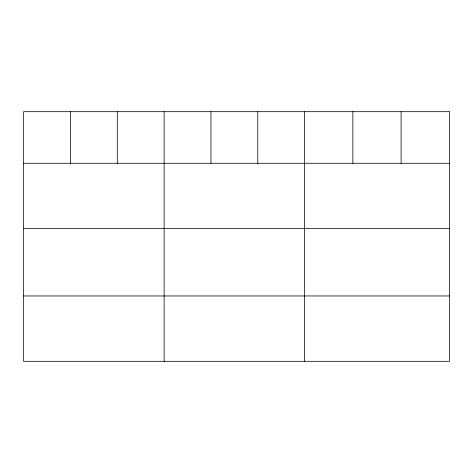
<?xml version="1.0" encoding="UTF-8"?>
<svg xmlns="http://www.w3.org/2000/svg" width="473" height="473" viewBox="0 0 473 473"><rect width="100%" height="100%" fill="white"/><g stroke="black" fill="none" stroke-linecap="round" stroke-linejoin="round"><path stroke-width="0.71" d="M23.65 163.286L449.35 163.286M23.65 228.636L449.35 228.636M23.65 295.962L449.35 295.962M401.104 111.687L401.104 163.286M352.858 111.687L352.858 163.286M304.612 111.687L304.612 361.313M257.785 111.687L257.785 163.286M210.958 111.687L210.958 163.286M164.131 111.687L164.131 361.313M117.304 111.687L117.304 163.286M70.477 111.687L70.477 163.286M449.35 111.687L23.65 111.687L23.65 361.313L449.35 361.313L449.35 111.687"/></g></svg>
